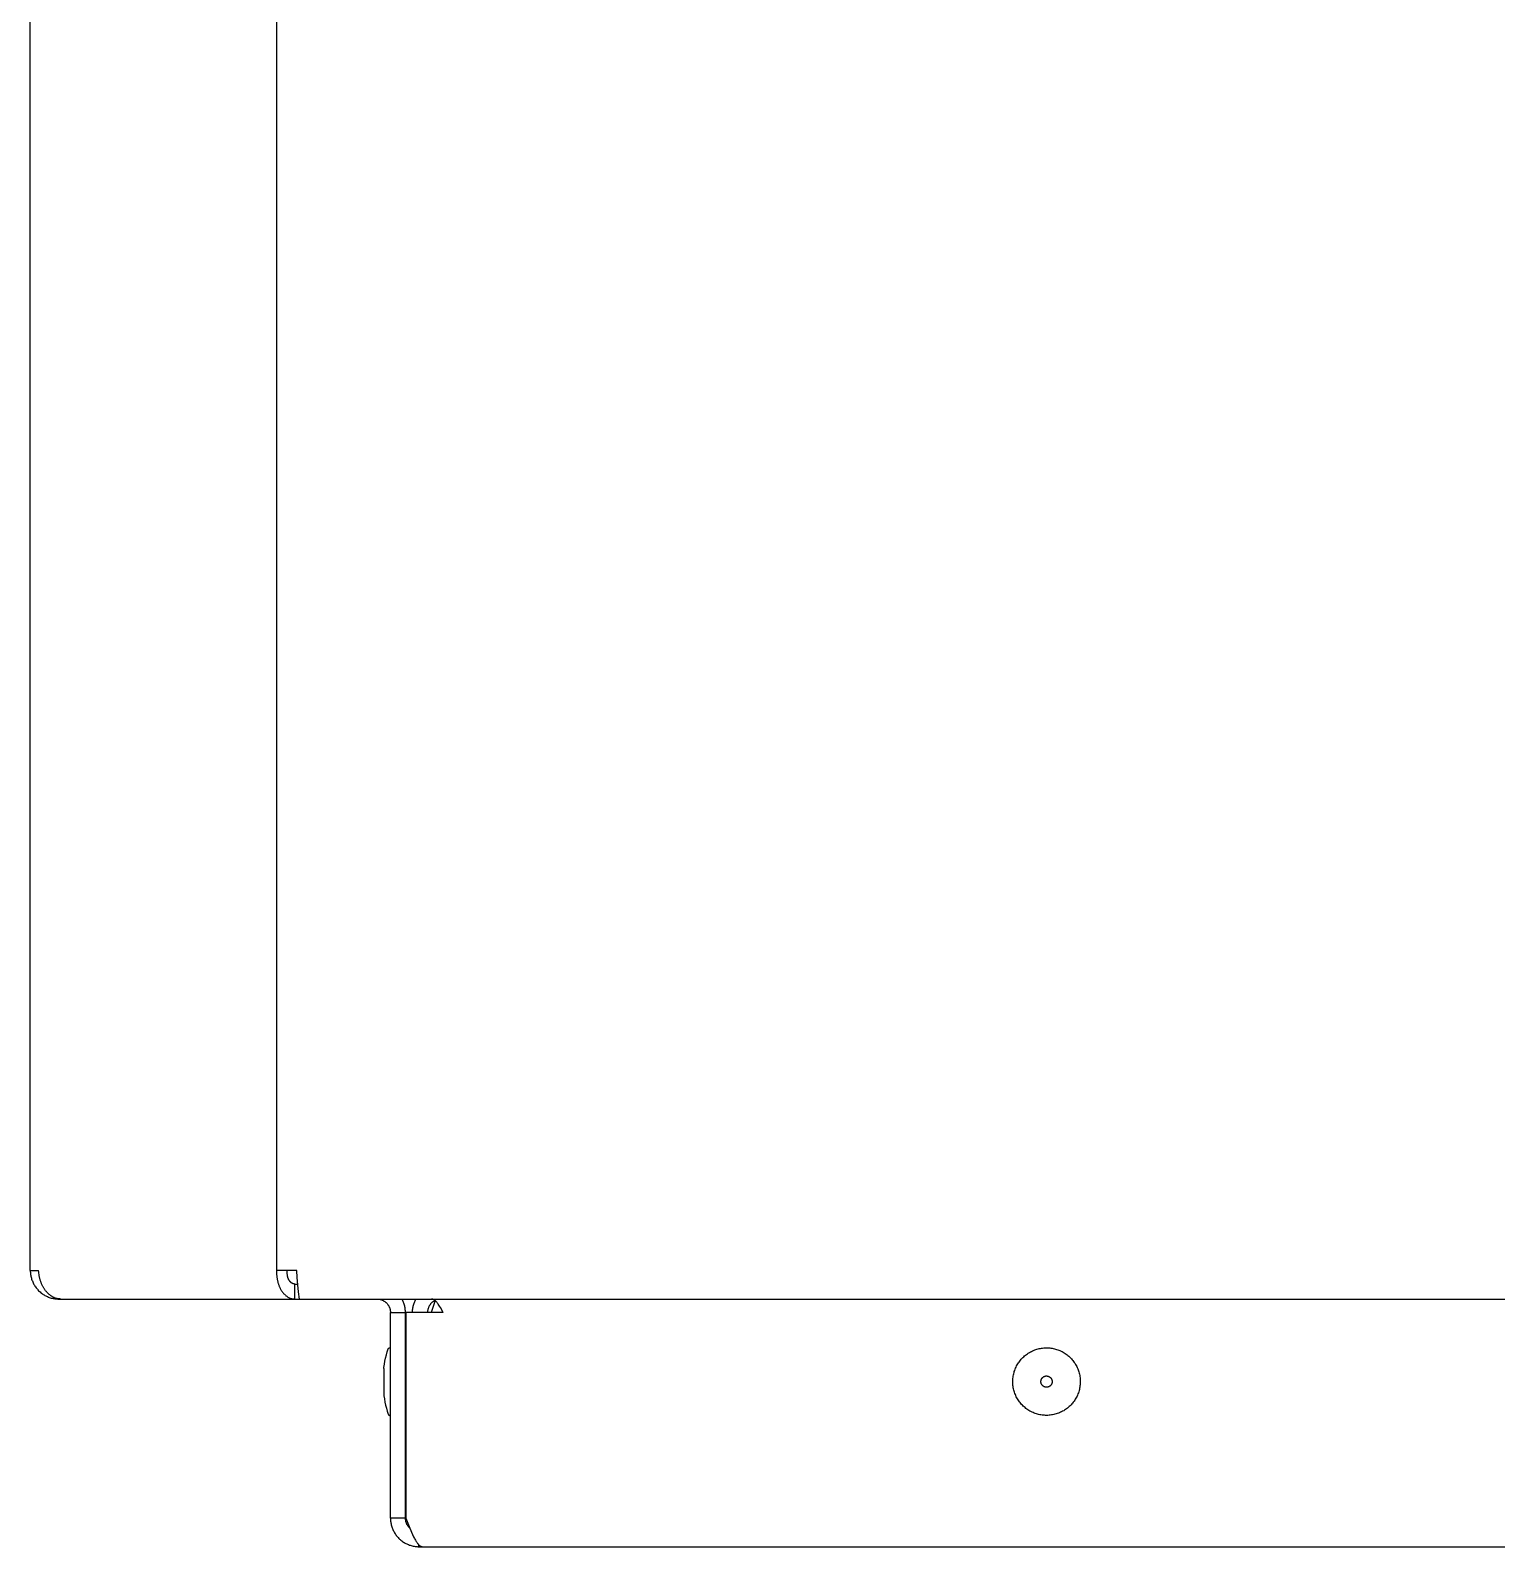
# Model space of a CAD drawing. Header units: millimetres. Extents: x -962 to 3068, y -237 to 2578.
# Drawn here: x 675 to 870.5, y 1181.6 to 1383.7 of the extents above; entities that cross this region are included whole.
import ezdxf

# ---------------------------------------------------------------- set-up
doc = ezdxf.new("R2010")
doc.units = ezdxf.units.MM
doc.header["$MEASUREMENT"] = 0
doc.layers.add('Domyślny', color=7, linetype='Continuous', true_color=0x000000)
doc.layers.add('Utwórz2D linie widoczne', color=7, linetype='Continuous', true_color=0x000000)

msp = doc.modelspace()

# ---------------------------------------------------------------- linework, layer by layer
at = {"layer": 'Domyślny'}
msp.add_line((707.85, 1980.8), (707.85, 1218.4), dxfattribs=at)
at = {"layer": 'Utwórz2D linie widoczne'}
for p, q in [((675.02, 1218.4), (675.02, 1980.8)), ((675.02, 1218.4), (676.13, 1218.4)), ((675.02, 1218.4), (675.02, 1218.27)), ((675.02, 1218.27), (675.03, 1218.14)), ((675.03, 1218.14), (675.04, 1218.01)), ((675.04, 1218.01), (675.06, 1217.88)), ((675.06, 1217.88), (675.08, 1217.76)), ((675.08, 1217.76), (675.1, 1217.63)), ((675.1, 1217.63), (675.13, 1217.5)), ((675.13, 1217.5), (675.16, 1217.38)), ((675.16, 1217.38), (675.2, 1217.25)), ((675.2, 1217.25), (675.24, 1217.13)), ((675.24, 1217.13), (675.29, 1217.01)), ((675.29, 1217.01), (675.34, 1216.89)), ((675.34, 1216.89), (675.39, 1216.77)), ((675.39, 1216.77), (675.45, 1216.65)), ((675.45, 1216.65), (675.51, 1216.54)), ((675.51, 1216.54), (675.57, 1216.43)), ((676.15, 1218.22), (676.13, 1218.4)), ((676.16, 1218.03), (676.15, 1218.22)), ((676.19, 1217.85), (676.16, 1218.03)), ((676.2, 1217.76), (676.19, 1217.85)), ((676.22, 1217.66), (676.2, 1217.76)), ((676.24, 1217.57), (676.22, 1217.66)), ((676.26, 1217.48), (676.24, 1217.57)), ((676.28, 1217.39), (676.26, 1217.48)), ((676.3, 1217.3), (676.28, 1217.39)), ((676.32, 1217.21), (676.3, 1217.3)), ((676.35, 1217.12), (676.32, 1217.21)), ((676.38, 1217.03), (676.35, 1217.12)), ((676.41, 1216.95), (676.38, 1217.03)), ((676.44, 1216.86), (676.41, 1216.95)), ((676.47, 1216.78), (676.44, 1216.86)), ((676.5, 1216.7), (676.47, 1216.78)), ((676.53, 1216.61), (676.5, 1216.7)), ((676.57, 1216.53), (676.53, 1216.61)), ((676.61, 1216.45), (676.57, 1216.53)), ((707.85, 1218.4), (707.84, 1218.22)), ((707.84, 1218.22), (707.85, 1218.03)), ((710.54, 1218.4), (707.85, 1218.4)), ((707.85, 1218.03), (707.85, 1217.84)), ((707.85, 1217.84), (707.86, 1217.75)), ((707.86, 1217.75), (707.87, 1217.66)), ((707.87, 1217.66), (707.89, 1217.48)), ((707.89, 1217.48), (707.9, 1217.39)), ((707.9, 1217.39), (707.91, 1217.3)), ((707.91, 1217.3), (707.93, 1217.21)), ((707.93, 1217.21), (707.95, 1217.12)), ((707.95, 1217.12), (707.97, 1217.03)), ((707.97, 1217.03), (707.99, 1216.95)), ((707.99, 1216.95), (708.01, 1216.86)), ((708.01, 1216.86), (708.03, 1216.78)), ((708.03, 1216.78), (708.06, 1216.7)), ((708.06, 1216.7), (708.08, 1216.61)), ((708.08, 1216.61), (708.11, 1216.53)), ((708.11, 1216.53), (708.14, 1216.45)), ((709.25, 1218.24), (709.26, 1218.32)), ((709.25, 1218.15), (709.25, 1218.24)), ((709.25, 1218.07), (709.25, 1218.15)), ((709.26, 1217.99), (709.25, 1218.07)), ((709.26, 1218.32), (709.26, 1218.4)), ((709.27, 1217.91), (709.26, 1217.99)), ((709.28, 1217.83), (709.27, 1217.91)), ((709.28, 1217.79), (709.28, 1217.83)), ((709.29, 1217.74), (709.28, 1217.79)), ((709.3, 1217.67), (709.29, 1217.74)), ((709.31, 1217.63), (709.3, 1217.67)), ((709.32, 1217.59), (709.31, 1217.63)), ((709.33, 1217.55), (709.32, 1217.59)), ((709.34, 1217.52), (709.33, 1217.55)), ((709.35, 1217.48), (709.34, 1217.52)), ((709.36, 1217.44), (709.35, 1217.48)), ((709.38, 1217.4), (709.36, 1217.44)), ((709.39, 1217.37), (709.38, 1217.4)), ((709.4, 1217.33), (709.39, 1217.37)), ((709.42, 1217.29), (709.4, 1217.33)), ((709.44, 1217.26), (709.42, 1217.29)), ((709.45, 1217.22), (709.44, 1217.26)), ((709.47, 1217.19), (709.45, 1217.22)), ((709.49, 1217.15), (709.47, 1217.19)), ((709.51, 1217.12), (709.49, 1217.15)), ((709.52, 1217.09), (709.51, 1217.12)), ((709.54, 1217.06), (709.52, 1217.09)), ((709.56, 1217.03), (709.54, 1217.06)), ((709.58, 1217.01), (709.56, 1217.03)), ((709.6, 1216.98), (709.58, 1217.01)), ((709.62, 1216.95), (709.6, 1216.98)), ((709.64, 1216.92), (709.62, 1216.95)), ((709.67, 1216.9), (709.64, 1216.92)), ((709.69, 1216.88), (709.67, 1216.9)), ((709.71, 1216.85), (709.69, 1216.88)), ((709.73, 1216.83), (709.71, 1216.85)), ((709.76, 1216.81), (709.73, 1216.83)), ((709.78, 1216.79), (709.76, 1216.81)), ((709.8, 1216.77), (709.78, 1216.79)), ((709.83, 1216.75), (709.8, 1216.77)), ((709.85, 1216.73), (709.83, 1216.75)), ((709.88, 1216.72), (709.85, 1216.73)), ((709.9, 1216.7), (709.88, 1216.72)), ((709.93, 1216.69), (709.9, 1216.7)), ((709.94, 1216.68), (709.93, 1216.69)), ((709.95, 1216.68), (709.94, 1216.68)), ((709.97, 1216.67), (709.95, 1216.68)), ((709.98, 1216.66), (709.97, 1216.67)), ((709.99, 1216.66), (709.98, 1216.66)), ((710.01, 1216.65), (709.99, 1216.66)), ((710.02, 1216.65), (710.01, 1216.65)), ((710.03, 1216.64), (710.02, 1216.65)), ((710.05, 1216.64), (710.03, 1216.64)), ((710.06, 1216.63), (710.05, 1216.64)), ((710.08, 1216.63), (710.06, 1216.63)), ((710.09, 1216.62), (710.08, 1216.63)), ((710.1, 1216.62), (710.09, 1216.62)), ((710.12, 1216.62), (710.1, 1216.62)), ((710.13, 1216.61), (710.12, 1216.62)), ((710.15, 1216.61), (710.13, 1216.61)), ((710.16, 1216.61), (710.15, 1216.61)), ((710.18, 1216.61), (710.16, 1216.61)), ((710.19, 1216.6), (710.18, 1216.61)), ((710.21, 1216.6), (710.19, 1216.6)), ((710.22, 1216.6), (710.21, 1216.6)), ((710.24, 1216.6), (710.22, 1216.6)), ((710.25, 1216.6), (710.24, 1216.6)), ((710.27, 1216.6), (710.25, 1216.6)), ((710.27, 1214.6), (710.27, 1216.6)), ((710.27, 1216.6), (710.66, 1216.6)), ((710.58, 1217.45), (710.54, 1218.4)), ((710.66, 1216.49), (710.58, 1217.45)), ((675.57, 1216.43), (675.64, 1216.32)), ((675.64, 1216.32), (675.72, 1216.21)), ((675.72, 1216.21), (675.79, 1216.1)), ((675.79, 1216.1), (675.87, 1216)), ((675.87, 1216), (675.96, 1215.9)), ((675.96, 1215.9), (676.04, 1215.81)), ((676.04, 1215.81), (676.13, 1215.71)), ((676.13, 1215.71), (676.23, 1215.62)), ((676.23, 1215.62), (676.32, 1215.54)), ((676.32, 1215.54), (676.42, 1215.45)), ((676.42, 1215.45), (676.53, 1215.37)), ((676.53, 1215.37), (676.63, 1215.3)), ((676.65, 1216.37), (676.61, 1216.45)), ((676.63, 1215.3), (676.74, 1215.22)), ((676.69, 1216.29), (676.65, 1216.37)), ((676.73, 1216.21), (676.69, 1216.29)), ((676.77, 1216.14), (676.73, 1216.21)), ((676.74, 1215.22), (676.85, 1215.15)), ((676.81, 1216.07), (676.77, 1216.14)), ((676.86, 1215.99), (676.81, 1216.07)), ((676.85, 1215.15), (676.96, 1215.09)), ((676.91, 1215.92), (676.86, 1215.99)), ((676.95, 1215.85), (676.91, 1215.92)), ((677, 1215.78), (676.95, 1215.85)), ((676.96, 1215.09), (677.07, 1215.03)), ((677.06, 1215.71), (677, 1215.78)), ((677.11, 1215.65), (677.06, 1215.71)), ((677.07, 1215.03), (677.19, 1214.97)), ((677.16, 1215.59), (677.11, 1215.65)), ((677.21, 1215.53), (677.16, 1215.59)), ((677.19, 1214.97), (677.31, 1214.92)), ((677.26, 1215.47), (677.21, 1215.53)), ((677.32, 1215.41), (677.26, 1215.47)), ((677.31, 1214.92), (677.43, 1214.87)), ((677.38, 1215.35), (677.32, 1215.41)), ((677.44, 1215.3), (677.38, 1215.35)), ((677.43, 1214.87), (677.55, 1214.82)), ((677.5, 1215.24), (677.44, 1215.3)), ((677.55, 1215.19), (677.5, 1215.24)), ((677.61, 1215.14), (677.55, 1215.19)), ((677.55, 1214.82), (677.67, 1214.78)), ((677.67, 1215.1), (677.61, 1215.14)), ((677.74, 1215.05), (677.67, 1215.1)), ((677.67, 1214.78), (677.8, 1214.74)), ((677.8, 1215.01), (677.74, 1215.05)), ((677.86, 1214.97), (677.8, 1215.01)), ((677.8, 1214.74), (677.92, 1214.71)), ((677.93, 1214.93), (677.86, 1214.97)), ((677.92, 1214.71), (678.05, 1214.68)), ((677.99, 1214.89), (677.93, 1214.93)), ((678.06, 1214.86), (677.99, 1214.89)), ((678.05, 1214.68), (678.18, 1214.66)), ((678.12, 1214.82), (678.06, 1214.86)), ((678.19, 1214.79), (678.12, 1214.82)), ((678.18, 1214.66), (678.3, 1214.64)), ((678.26, 1214.77), (678.19, 1214.79)), ((678.32, 1214.74), (678.26, 1214.77)), ((678.3, 1214.64), (678.43, 1214.62)), ((678.39, 1214.72), (678.32, 1214.74)), ((678.46, 1214.69), (678.39, 1214.72)), ((678.43, 1214.62), (678.56, 1214.61)), ((678.53, 1214.67), (678.46, 1214.69)), ((678.6, 1214.66), (678.53, 1214.67)), ((678.56, 1214.61), (678.69, 1214.6)), ((678.67, 1214.64), (678.6, 1214.66)), ((678.74, 1214.63), (678.67, 1214.64)), ((678.69, 1214.6), (678.82, 1214.6)), ((678.81, 1214.62), (678.74, 1214.63)), ((678.88, 1214.61), (678.81, 1214.62)), ((678.82, 1214.6), (678.82, 1214.62)), ((678.82, 1214.6), (679.09, 1214.6)), ((678.95, 1214.61), (678.88, 1214.61)), ((679.02, 1214.6), (678.95, 1214.61)), ((679.09, 1214.6), (679.02, 1214.6)), ((679.09, 1214.6), (710.27, 1214.6)), ((708.14, 1216.45), (708.17, 1216.37)), ((708.17, 1216.37), (708.2, 1216.29)), ((708.2, 1216.29), (708.23, 1216.21)), ((708.23, 1216.21), (708.27, 1216.14)), ((708.27, 1216.14), (708.3, 1216.07)), ((708.3, 1216.07), (708.34, 1216)), ((708.34, 1216), (708.38, 1215.92)), ((708.38, 1215.92), (708.42, 1215.85)), ((708.42, 1215.85), (708.46, 1215.78)), ((708.46, 1215.78), (708.5, 1215.71)), ((708.5, 1215.71), (708.54, 1215.65)), ((708.54, 1215.65), (708.59, 1215.59)), ((708.59, 1215.59), (708.63, 1215.53)), ((708.63, 1215.53), (708.68, 1215.47)), ((708.68, 1215.47), (708.73, 1215.41)), ((708.73, 1215.41), (708.77, 1215.35)), ((708.77, 1215.35), (708.82, 1215.3)), ((708.82, 1215.3), (708.88, 1215.24)), ((708.88, 1215.24), (708.93, 1215.19)), ((708.93, 1215.19), (708.98, 1215.14)), ((708.98, 1215.14), (709.03, 1215.1)), ((709.03, 1215.1), (709.08, 1215.05)), ((709.08, 1215.05), (709.14, 1215.01)), ((709.14, 1215.01), (709.19, 1214.97)), ((709.19, 1214.97), (709.25, 1214.93)), ((709.25, 1214.93), (709.31, 1214.89)), ((709.31, 1214.89), (709.36, 1214.86)), ((709.36, 1214.86), (709.42, 1214.82)), ((709.42, 1214.82), (709.48, 1214.79)), ((709.48, 1214.79), (709.54, 1214.77)), ((709.54, 1214.77), (709.59, 1214.74)), ((709.59, 1214.74), (709.66, 1214.72)), ((709.66, 1214.72), (709.69, 1214.7)), ((709.69, 1214.7), (709.72, 1214.69)), ((709.72, 1214.69), (709.75, 1214.68)), ((709.75, 1214.68), (709.78, 1214.67)), ((709.78, 1214.67), (709.81, 1214.67)), ((709.81, 1214.67), (709.84, 1214.66)), ((709.84, 1214.66), (709.87, 1214.65)), ((709.87, 1214.65), (709.9, 1214.64)), ((709.9, 1214.64), (709.93, 1214.64)), ((709.93, 1214.64), (709.96, 1214.63)), ((709.96, 1214.63), (709.99, 1214.62)), ((709.99, 1214.62), (710.02, 1214.62)), ((710.02, 1214.62), (710.05, 1214.61)), ((710.05, 1214.61), (710.08, 1214.61)), ((710.08, 1214.61), (710.11, 1214.61)), ((710.11, 1214.61), (710.14, 1214.61)), ((710.14, 1214.61), (710.18, 1214.6)), ((710.18, 1214.6), (710.21, 1214.6)), ((710.21, 1214.6), (710.24, 1214.6)), ((710.24, 1214.6), (710.27, 1214.6)), ((710.27, 1214.6), (710.92, 1214.6)), ((710.77, 1215.55), (710.66, 1216.49)), ((710.92, 1214.6), (710.77, 1215.55)), ((710.92, 1214.6), (1030.01, 1214.6)), ((721.27, 1214.6), (721.33, 1214.6)), ((721.33, 1214.6), (721.39, 1214.59)), ((721.39, 1214.59), (721.45, 1214.59)), ((721.45, 1214.59), (721.51, 1214.58)), ((721.51, 1214.58), (721.57, 1214.57)), ((721.57, 1214.57), (721.63, 1214.55)), ((721.63, 1214.55), (721.69, 1214.54)), ((721.69, 1214.54), (721.75, 1214.52)), ((721.75, 1214.52), (721.81, 1214.5)), ((721.81, 1214.5), (721.87, 1214.48)), ((721.87, 1214.48), (721.93, 1214.46)), ((724.63, 1214.49), (724.57, 1214.6)), ((724.68, 1214.38), (724.63, 1214.49)), ((726.3, 1214.38), (726.36, 1214.49)), ((726.36, 1214.49), (726.42, 1214.6)), ((728.51, 1214.6), (728.5, 1214.6)), ((728.52, 1214.6), (728.51, 1214.6)), ((728.54, 1214.6), (728.52, 1214.6)), ((728.55, 1214.6), (728.54, 1214.6)), ((728.56, 1214.6), (728.55, 1214.6)), ((728.57, 1214.59), (728.56, 1214.6)), ((728.58, 1214.59), (728.57, 1214.59)), ((728.59, 1214.59), (728.58, 1214.59)), ((728.6, 1214.59), (728.59, 1214.59)), ((728.61, 1214.58), (728.6, 1214.59)), ((728.62, 1214.58), (728.61, 1214.58)), ((728.63, 1214.58), (728.62, 1214.58)), ((728.65, 1214.57), (728.63, 1214.58)), ((728.67, 1214.57), (728.65, 1214.57)), ((728.7, 1214.56), (728.67, 1214.57)), ((728.72, 1214.55), (728.7, 1214.56)), ((728.74, 1214.54), (728.72, 1214.55)), ((728.76, 1214.53), (728.74, 1214.54)), ((728.78, 1214.52), (728.76, 1214.53)), ((728.8, 1214.51), (728.78, 1214.52)), ((728.82, 1214.5), (728.8, 1214.51)), ((728.84, 1214.48), (728.82, 1214.5)), ((728.86, 1214.47), (728.84, 1214.48)), ((721.93, 1214.46), (721.98, 1214.43)), ((721.98, 1214.43), (722.04, 1214.4)), ((722.04, 1214.4), (722.09, 1214.38)), ((722.09, 1214.38), (722.15, 1214.34)), ((722.15, 1214.34), (722.2, 1214.31)), ((722.2, 1214.31), (722.25, 1214.28)), ((722.25, 1214.28), (722.3, 1214.24)), ((722.3, 1214.24), (722.35, 1214.2)), ((722.35, 1214.2), (722.4, 1214.16)), ((722.4, 1214.16), (722.44, 1214.12)), ((722.44, 1214.12), (722.49, 1214.08)), ((722.49, 1214.08), (722.53, 1214.04)), ((722.53, 1214.04), (722.57, 1213.99)), ((722.57, 1213.99), (722.61, 1213.94)), ((722.61, 1213.94), (722.65, 1213.89)), ((722.65, 1213.89), (722.69, 1213.84)), ((722.69, 1213.84), (722.72, 1213.79)), ((722.72, 1213.79), (722.76, 1213.74)), ((722.76, 1213.74), (722.79, 1213.69)), ((722.79, 1213.69), (722.82, 1213.63)), ((722.82, 1213.63), (722.84, 1213.58)), ((722.84, 1213.58), (722.87, 1213.52)), ((722.87, 1213.52), (722.89, 1213.46)), ((722.89, 1213.46), (722.92, 1213.41)), ((722.92, 1213.41), (722.94, 1213.35)), ((722.94, 1213.35), (722.95, 1213.29)), ((722.95, 1213.29), (722.97, 1213.23)), ((722.97, 1213.23), (722.98, 1213.17)), ((722.98, 1213.17), (723, 1213.11)), ((723, 1213.11), (723, 1213.05)), ((723, 1213.05), (723.01, 1212.99)), ((723.01, 1212.99), (723.02, 1212.92)), ((723.02, 1212.92), (723.02, 1212.86)), ((723.02, 1212.86), (723.02, 1212.8)), ((723.02, 1185.4), (723.02, 1212.8)), ((723.02, 1212.8), (725.02, 1212.8)), ((724.73, 1214.26), (724.68, 1214.38)), ((724.78, 1214.15), (724.73, 1214.26)), ((724.82, 1214.03), (724.78, 1214.15)), ((724.86, 1213.91), (724.82, 1214.03)), ((724.89, 1213.79), (724.86, 1213.91)), ((724.92, 1213.67), (724.89, 1213.79)), ((724.95, 1213.55), (724.92, 1213.67)), ((724.97, 1213.42), (724.95, 1213.55)), ((724.99, 1213.3), (724.97, 1213.42)), ((725, 1213.18), (724.99, 1213.3)), ((725.01, 1213.05), (725, 1213.18)), ((725.02, 1212.93), (725.01, 1213.05)), ((725.02, 1212.8), (725.02, 1212.93)), ((725.02, 1185.4), (725.02, 1212.8)), ((730.05, 1212.8), (725.09, 1212.8)), ((725.09, 1212.8), (725.09, 1185.4)), ((725.96, 1212.93), (725.97, 1213.05)), ((725.96, 1212.8), (725.96, 1212.93)), ((725.97, 1213.05), (725.98, 1213.18)), ((725.98, 1213.18), (726, 1213.3)), ((726, 1213.3), (726.01, 1213.42)), ((726.01, 1213.42), (726.04, 1213.55)), ((726.04, 1213.55), (726.06, 1213.67)), ((726.06, 1213.67), (726.09, 1213.79)), ((726.09, 1213.79), (726.13, 1213.91)), ((726.13, 1213.91), (726.17, 1214.03)), ((726.17, 1214.03), (726.21, 1214.15)), ((726.21, 1214.15), (726.25, 1214.26)), ((726.25, 1214.26), (726.3, 1214.38)), ((727.97, 1212.92), (727.96, 1212.86)), ((727.96, 1212.86), (727.96, 1212.8)), ((727.98, 1213.05), (727.97, 1212.99)), ((727.97, 1212.99), (727.97, 1212.92)), ((727.99, 1213.11), (727.98, 1213.05)), ((728, 1213.17), (727.99, 1213.11)), ((728.01, 1213.23), (728, 1213.17)), ((728.03, 1213.29), (728.01, 1213.23)), ((728.05, 1213.35), (728.03, 1213.29)), ((728.07, 1213.41), (728.05, 1213.35)), ((728.09, 1213.47), (728.07, 1213.41)), ((728.11, 1213.52), (728.09, 1213.47)), ((728.14, 1213.58), (728.11, 1213.52)), ((728.17, 1213.63), (728.14, 1213.58)), ((728.2, 1213.69), (728.17, 1213.63)), ((728.23, 1213.74), (728.2, 1213.69)), ((728.26, 1213.79), (728.23, 1213.74)), ((728.3, 1213.85), (728.26, 1213.79)), ((728.33, 1213.9), (728.3, 1213.85)), ((728.37, 1213.94), (728.33, 1213.9)), ((728.41, 1213.99), (728.37, 1213.94)), ((728.45, 1214.04), (728.41, 1213.99)), ((728.5, 1214.08), (728.45, 1214.04)), ((728.96, 1214.4), (728.46, 1212.8)), ((728.54, 1214.12), (728.5, 1214.08)), ((728.59, 1214.17), (728.54, 1214.12)), ((728.64, 1214.2), (728.59, 1214.17)), ((728.69, 1214.24), (728.64, 1214.2)), ((728.74, 1214.28), (728.69, 1214.24)), ((728.79, 1214.31), (728.74, 1214.28)), ((728.84, 1214.35), (728.79, 1214.31)), ((728.89, 1214.38), (728.84, 1214.35)), ((728.89, 1214.45), (728.86, 1214.47)), ((728.91, 1214.44), (728.89, 1214.45)), ((728.95, 1214.41), (728.89, 1214.38)), ((728.93, 1214.42), (728.91, 1214.44)), ((728.95, 1214.41), (728.93, 1214.42)), ((728.97, 1214.39), (728.95, 1214.41)), ((729.01, 1214.35), (728.97, 1214.39)), ((729.03, 1214.33), (729.01, 1214.35)), ((729.06, 1214.31), (729.03, 1214.33)), ((729.1, 1214.26), (729.06, 1214.31)), ((729.14, 1214.22), (729.1, 1214.26)), ((729.19, 1214.17), (729.14, 1214.22)), ((729.23, 1214.11), (729.19, 1214.17)), ((729.28, 1214.06), (729.23, 1214.11)), ((729.32, 1214), (729.28, 1214.06)), ((729.36, 1213.94), (729.32, 1214)), ((729.46, 1213.8), (729.36, 1213.94)), ((729.56, 1213.65), (729.46, 1213.8)), ((729.67, 1213.48), (729.56, 1213.65)), ((730.05, 1212.8), (729.67, 1213.48)), ((722.29, 1206.32), (722.38, 1206.74)), ((722.38, 1206.74), (722.49, 1207.15)), ((722.49, 1207.15), (722.6, 1207.56)), ((722.6, 1207.56), (722.73, 1207.96)), ((722.73, 1207.97), (722.74, 1207.98)), ((722.73, 1207.96), (722.73, 1207.97)), ((722.74, 1207.99), (722.75, 1208)), ((722.74, 1207.98), (722.74, 1207.99)), ((722.74, 1207.98), (722.74, 1207.98)), ((722.75, 1208), (722.75, 1208.01)), ((722.75, 1208.01), (722.76, 1208.01)), ((722.75, 1208), (722.75, 1208)), ((722.76, 1208.02), (722.77, 1208.03)), ((722.76, 1208.01), (722.76, 1208.02)), ((722.76, 1208.02), (722.76, 1208.02)), ((722.77, 1208.03), (722.77, 1208.04)), ((722.77, 1208.04), (722.78, 1208.04)), ((722.78, 1208.04), (722.78, 1208.05)), ((722.78, 1208.05), (722.79, 1208.05)), ((722.79, 1208.05), (722.8, 1208.06)), ((722.79, 1208.05), (722.79, 1208.05)), ((722.8, 1208.06), (722.81, 1208.07)), ((722.8, 1208.06), (722.8, 1208.06)), ((722.81, 1208.07), (722.82, 1208.07)), ((722.82, 1208.07), (722.83, 1208.08)), ((722.82, 1208.07), (722.82, 1208.07)), ((722.83, 1208.08), (722.83, 1208.08)), ((722.83, 1208.08), (722.84, 1208.08)), ((722.84, 1208.08), (722.85, 1208.09)), ((722.85, 1208.09), (722.85, 1208.09)), ((722.85, 1208.09), (722.86, 1208.09)), ((722.86, 1208.09), (722.87, 1208.09)), ((722.87, 1208.09), (722.88, 1208.1)), ((722.87, 1208.09), (722.87, 1208.09)), ((722.88, 1208.1), (722.89, 1208.1)), ((722.89, 1208.1), (722.89, 1208.1)), ((722.89, 1208.1), (722.9, 1208.1)), ((722.9, 1208.1), (722.91, 1208.1)), ((722.91, 1208.1), (722.91, 1208.1)), ((722.91, 1208.1), (722.92, 1208.1)), ((722.92, 1208.1), (723.02, 1208.1)), ((806.89, 1206.34), (806.99, 1206.46)), ((806.99, 1206.46), (807.09, 1206.58)), ((807.09, 1206.58), (807.2, 1206.7)), ((807.2, 1206.7), (807.31, 1206.81)), ((807.31, 1206.81), (807.42, 1206.92)), ((807.42, 1206.92), (807.54, 1207.02)), ((807.54, 1207.02), (807.66, 1207.12)), ((807.66, 1207.12), (807.78, 1207.22)), ((807.78, 1207.22), (807.91, 1207.31)), ((807.91, 1207.31), (808.04, 1207.39)), ((808.04, 1207.39), (808.18, 1207.48)), ((808.18, 1207.48), (808.31, 1207.55)), ((808.31, 1207.55), (808.45, 1207.63)), ((808.45, 1207.63), (808.59, 1207.69)), ((808.59, 1207.69), (808.74, 1207.76)), ((808.74, 1207.76), (808.89, 1207.82)), ((808.89, 1207.82), (809.03, 1207.87)), ((809.03, 1207.87), (809.18, 1207.91)), ((809.18, 1207.91), (809.33, 1207.96)), ((809.33, 1207.96), (809.49, 1207.99)), ((809.49, 1207.99), (809.64, 1208.02)), ((809.64, 1208.02), (809.8, 1208.05)), ((809.8, 1208.05), (809.95, 1208.07)), ((809.95, 1208.07), (810.11, 1208.09)), ((810.11, 1208.09), (810.26, 1208.1)), ((810.26, 1208.1), (810.42, 1208.1)), ((810.42, 1208.1), (810.58, 1208.1)), ((810.58, 1208.1), (810.74, 1208.09)), ((810.74, 1208.09), (810.89, 1208.08)), ((810.89, 1208.08), (811.05, 1208.06)), ((811.05, 1208.06), (811.2, 1208.04)), ((811.2, 1208.04), (811.36, 1208.01)), ((811.36, 1208.01), (811.51, 1207.98)), ((811.51, 1207.98), (811.66, 1207.94)), ((811.66, 1207.94), (811.81, 1207.89)), ((811.81, 1207.89), (811.96, 1207.84)), ((811.96, 1207.84), (812.11, 1207.79)), ((812.11, 1207.79), (812.26, 1207.73)), ((812.26, 1207.73), (812.4, 1207.66)), ((812.4, 1207.66), (812.54, 1207.59)), ((812.54, 1207.59), (812.68, 1207.52)), ((812.68, 1207.52), (812.81, 1207.44)), ((812.81, 1207.44), (812.94, 1207.35)), ((812.94, 1207.35), (813.07, 1207.27)), ((813.07, 1207.27), (813.2, 1207.17)), ((813.2, 1207.17), (813.32, 1207.07)), ((813.32, 1207.07), (813.44, 1206.97)), ((813.44, 1206.97), (813.56, 1206.87)), ((813.56, 1206.87), (813.67, 1206.76)), ((813.67, 1206.76), (813.78, 1206.64)), ((813.78, 1206.64), (813.88, 1206.52)), ((813.88, 1206.52), (813.98, 1206.4)), ((813.98, 1206.4), (814.08, 1206.28)), ((722.14, 1205.42), (722.15, 1205.45)), ((722.14, 1205.39), (722.14, 1205.42)), ((722.14, 1205.35), (722.14, 1205.39)), ((722.14, 1205.35), (722.14, 1203.6)), ((722.15, 1205.49), (722.22, 1205.91)), ((722.15, 1205.45), (722.15, 1205.49)), ((722.22, 1205.91), (722.29, 1206.32)), ((725.09, 1205.7), (725.02, 1205.7)), ((806.02, 1204.34), (806.05, 1204.5)), ((806.05, 1204.5), (806.09, 1204.65)), ((806.09, 1204.65), (806.13, 1204.8)), ((806.13, 1204.8), (806.17, 1204.95)), ((806.17, 1204.95), (806.22, 1205.1)), ((806.22, 1205.1), (806.28, 1205.25)), ((806.28, 1205.25), (806.34, 1205.39)), ((806.34, 1205.39), (806.4, 1205.54)), ((806.4, 1205.54), (806.47, 1205.68)), ((806.47, 1205.68), (806.55, 1205.82)), ((806.55, 1205.82), (806.62, 1205.95)), ((806.62, 1205.95), (806.71, 1206.08)), ((806.71, 1206.08), (806.8, 1206.21)), ((806.8, 1206.21), (806.89, 1206.34)), ((814.08, 1206.28), (814.17, 1206.15)), ((814.17, 1206.15), (814.26, 1206.02)), ((814.26, 1206.02), (814.34, 1205.89)), ((814.34, 1205.89), (814.42, 1205.75)), ((814.42, 1205.75), (814.49, 1205.61)), ((814.49, 1205.61), (814.56, 1205.47)), ((814.56, 1205.47), (814.62, 1205.32)), ((814.62, 1205.32), (814.68, 1205.18)), ((814.68, 1205.18), (814.73, 1205.03)), ((814.73, 1205.03), (814.78, 1204.88)), ((814.78, 1204.88), (814.82, 1204.73)), ((814.82, 1204.73), (814.86, 1204.58)), ((814.86, 1204.58), (814.89, 1204.42)), ((814.89, 1204.42), (814.91, 1204.27)), ((722.14, 1203.6), (722.14, 1201.85)), ((805.96, 1203.72), (805.97, 1203.87)), ((805.96, 1203.56), (805.96, 1203.72)), ((805.97, 1203.4), (805.96, 1203.56)), ((805.97, 1203.87), (805.98, 1204.03)), ((805.98, 1203.25), (805.97, 1203.4)), ((805.98, 1204.03), (806, 1204.19)), ((805.99, 1203.09), (805.98, 1203.25)), ((806.01, 1202.93), (805.99, 1203.09)), ((806, 1204.19), (806.02, 1204.34)), ((806.04, 1202.78), (806.01, 1202.93)), ((806.07, 1202.62), (806.04, 1202.78)), ((806.11, 1202.47), (806.07, 1202.62)), ((806.15, 1202.32), (806.11, 1202.47)), ((809.71, 1203.65), (809.72, 1203.67)), ((809.71, 1203.62), (809.71, 1203.65)), ((809.71, 1203.59), (809.71, 1203.62)), ((809.71, 1203.57), (809.71, 1203.59)), ((809.71, 1203.54), (809.71, 1203.57)), ((809.72, 1203.52), (809.71, 1203.54)), ((809.72, 1203.72), (809.73, 1203.75)), ((809.72, 1203.7), (809.72, 1203.72)), ((809.72, 1203.67), (809.72, 1203.7)), ((809.72, 1203.49), (809.72, 1203.52)), ((809.73, 1203.46), (809.72, 1203.49)), ((809.73, 1203.78), (809.74, 1203.8)), ((809.73, 1203.75), (809.73, 1203.78)), ((809.73, 1203.44), (809.73, 1203.46)), ((809.74, 1203.41), (809.73, 1203.44)), ((809.74, 1203.8), (809.75, 1203.83)), ((809.74, 1203.39), (809.74, 1203.41)), ((809.75, 1203.36), (809.74, 1203.39)), ((809.75, 1203.83), (809.76, 1203.85)), ((809.76, 1203.34), (809.75, 1203.36)), ((809.76, 1203.88), (809.77, 1203.9)), ((809.76, 1203.85), (809.76, 1203.88)), ((809.77, 1203.31), (809.76, 1203.34)), ((809.77, 1203.9), (809.79, 1203.92)), ((809.78, 1203.29), (809.77, 1203.31)), ((809.79, 1203.27), (809.78, 1203.29)), ((809.79, 1203.92), (809.8, 1203.95)), ((809.8, 1203.24), (809.79, 1203.27)), ((809.8, 1203.95), (809.81, 1203.97)), ((809.82, 1203.22), (809.8, 1203.24)), ((809.81, 1203.97), (809.82, 1203.99)), ((809.82, 1203.99), (809.84, 1204.01)), ((809.83, 1203.2), (809.82, 1203.22)), ((809.84, 1203.18), (809.83, 1203.2)), ((809.84, 1204.01), (809.85, 1204.04)), ((809.86, 1203.15), (809.84, 1203.18)), ((809.85, 1204.04), (809.87, 1204.06)), ((809.88, 1203.13), (809.86, 1203.15)), ((809.87, 1204.06), (809.88, 1204.08)), ((809.88, 1204.08), (809.9, 1204.1)), ((809.89, 1203.11), (809.88, 1203.13)), ((809.91, 1203.09), (809.89, 1203.11)), ((809.9, 1204.1), (809.92, 1204.12)), ((809.93, 1203.07), (809.91, 1203.09)), ((809.92, 1204.12), (809.94, 1204.14)), ((809.95, 1203.06), (809.93, 1203.07)), ((809.94, 1204.14), (809.96, 1204.15)), ((809.97, 1203.04), (809.95, 1203.06)), ((809.96, 1204.15), (809.98, 1204.17)), ((809.99, 1203.02), (809.97, 1203.04)), ((809.98, 1204.17), (810, 1204.19)), ((810.01, 1203.01), (809.99, 1203.02)), ((810, 1204.19), (810.02, 1204.2)), ((810.03, 1202.99), (810.01, 1203.01)), ((810.02, 1204.2), (810.04, 1204.22)), ((810.05, 1202.98), (810.03, 1202.99)), ((810.04, 1204.22), (810.06, 1204.23)), ((810.07, 1202.96), (810.05, 1202.98)), ((810.06, 1204.23), (810.08, 1204.25)), ((810.09, 1202.95), (810.07, 1202.96)), ((810.08, 1204.25), (810.1, 1204.26)), ((810.12, 1202.94), (810.09, 1202.95)), ((810.1, 1204.26), (810.13, 1204.27)), ((810.14, 1202.92), (810.12, 1202.94)), ((810.13, 1204.27), (810.15, 1204.28)), ((810.16, 1202.91), (810.14, 1202.92)), ((810.15, 1204.28), (810.18, 1204.29)), ((810.19, 1202.9), (810.16, 1202.91)), ((810.18, 1204.29), (810.2, 1204.3)), ((810.21, 1202.89), (810.19, 1202.9)), ((810.2, 1204.3), (810.22, 1204.31)), ((810.24, 1202.89), (810.21, 1202.89)), ((810.22, 1204.31), (810.25, 1204.32)), ((810.26, 1202.88), (810.24, 1202.89)), ((810.25, 1204.32), (810.27, 1204.33)), ((810.29, 1202.87), (810.26, 1202.88)), ((810.27, 1204.33), (810.3, 1204.33)), ((810.31, 1202.87), (810.29, 1202.87)), ((810.3, 1204.33), (810.33, 1204.34)), ((810.34, 1202.86), (810.31, 1202.87)), ((810.33, 1204.34), (810.35, 1204.34)), ((810.37, 1202.86), (810.34, 1202.86)), ((810.35, 1204.34), (810.38, 1204.35)), ((810.39, 1202.85), (810.37, 1202.86)), ((810.38, 1204.35), (810.4, 1204.35)), ((810.42, 1202.85), (810.39, 1202.85)), ((810.4, 1204.35), (810.43, 1204.35)), ((810.44, 1202.85), (810.42, 1202.85)), ((810.43, 1204.35), (810.46, 1204.35)), ((810.47, 1202.85), (810.44, 1202.85)), ((810.46, 1204.35), (810.48, 1204.35)), ((810.5, 1202.85), (810.47, 1202.85)), ((810.48, 1204.35), (810.51, 1204.35)), ((810.52, 1202.85), (810.5, 1202.85)), ((810.51, 1204.35), (810.53, 1204.35)), ((810.55, 1202.86), (810.52, 1202.85)), ((810.53, 1204.35), (810.56, 1204.34)), ((810.57, 1202.86), (810.55, 1202.86)), ((810.56, 1204.34), (810.59, 1204.34)), ((810.6, 1202.86), (810.57, 1202.86)), ((810.59, 1204.34), (810.61, 1204.34)), ((810.63, 1202.87), (810.6, 1202.86)), ((810.61, 1204.34), (810.64, 1204.33)), ((810.65, 1202.87), (810.63, 1202.87)), ((810.64, 1204.33), (810.66, 1204.32)), ((810.68, 1202.88), (810.65, 1202.87)), ((810.66, 1204.32), (810.69, 1204.32)), ((810.7, 1202.89), (810.68, 1202.88)), ((810.69, 1204.32), (810.71, 1204.31)), ((810.73, 1202.9), (810.7, 1202.89)), ((810.71, 1204.31), (810.74, 1204.3)), ((810.75, 1202.91), (810.73, 1202.9)), ((810.74, 1204.3), (810.76, 1204.29)), ((810.77, 1202.92), (810.75, 1202.91)), ((810.76, 1204.29), (810.79, 1204.28)), ((810.8, 1202.93), (810.77, 1202.92)), ((810.79, 1204.28), (810.81, 1204.27)), ((810.82, 1202.94), (810.8, 1202.93)), ((810.81, 1204.27), (810.83, 1204.25)), ((810.84, 1202.95), (810.82, 1202.94)), ((810.83, 1204.25), (810.85, 1204.24)), ((810.87, 1202.97), (810.84, 1202.95)), ((810.85, 1204.24), (810.88, 1204.23)), ((810.89, 1202.98), (810.87, 1202.97)), ((810.88, 1204.23), (810.9, 1204.21)), ((810.91, 1203), (810.89, 1202.98)), ((810.9, 1204.21), (810.92, 1204.2)), ((810.93, 1203.01), (810.91, 1203)), ((810.92, 1204.2), (810.94, 1204.18)), ((810.95, 1203.03), (810.93, 1203.01)), ((810.94, 1204.18), (810.96, 1204.16)), ((810.97, 1203.05), (810.95, 1203.03)), ((810.96, 1204.16), (810.98, 1204.14)), ((810.99, 1203.07), (810.97, 1203.05)), ((810.98, 1204.14), (811, 1204.13)), ((811.01, 1203.08), (810.99, 1203.07)), ((811, 1204.13), (811.02, 1204.11)), ((811.02, 1203.1), (811.01, 1203.08)), ((811.02, 1204.11), (811.03, 1204.09)), ((811.04, 1203.12), (811.02, 1203.1)), ((811.03, 1204.09), (811.05, 1204.07)), ((811.06, 1203.14), (811.04, 1203.12)), ((811.05, 1204.07), (811.07, 1204.05)), ((811.07, 1203.17), (811.06, 1203.14)), ((811.07, 1204.05), (811.08, 1204.03)), ((811.09, 1203.19), (811.07, 1203.17)), ((811.08, 1204.03), (811.1, 1204)), ((811.1, 1203.21), (811.09, 1203.19)), ((811.1, 1204), (811.11, 1203.98)), ((811.12, 1203.23), (811.1, 1203.21)), ((811.11, 1203.98), (811.12, 1203.96)), ((811.12, 1203.96), (811.13, 1203.94)), ((811.13, 1203.25), (811.12, 1203.23)), ((811.13, 1203.94), (811.14, 1203.91)), ((811.14, 1203.28), (811.13, 1203.25)), ((811.14, 1203.91), (811.16, 1203.89)), ((811.15, 1203.3), (811.14, 1203.28)), ((811.16, 1203.33), (811.15, 1203.3)), ((811.16, 1203.89), (811.17, 1203.86)), ((811.17, 1203.35), (811.16, 1203.33)), ((811.17, 1203.86), (811.17, 1203.84)), ((811.17, 1203.84), (811.18, 1203.81)), ((811.18, 1203.38), (811.17, 1203.35)), ((811.18, 1203.81), (811.19, 1203.79)), ((811.19, 1203.4), (811.18, 1203.38)), ((811.19, 1203.79), (811.19, 1203.76)), ((811.19, 1203.76), (811.2, 1203.74)), ((811.2, 1203.45), (811.19, 1203.43)), ((811.19, 1203.43), (811.19, 1203.4)), ((811.2, 1203.74), (811.2, 1203.71)), ((811.2, 1203.71), (811.21, 1203.69)), ((811.21, 1203.5), (811.2, 1203.48)), ((811.2, 1203.48), (811.2, 1203.45)), ((811.21, 1203.69), (811.21, 1203.66)), ((811.21, 1203.66), (811.21, 1203.63)), ((811.21, 1203.63), (811.21, 1203.61)), ((811.21, 1203.61), (811.21, 1203.58)), ((811.21, 1203.58), (811.21, 1203.56)), ((811.21, 1203.56), (811.21, 1203.53)), ((811.21, 1203.53), (811.21, 1203.5)), ((814.8, 1202.4), (814.75, 1202.25)), ((814.84, 1202.55), (814.8, 1202.4)), ((814.87, 1202.71), (814.84, 1202.55)), ((814.9, 1202.86), (814.87, 1202.71)), ((814.92, 1203.02), (814.9, 1202.86)), ((814.91, 1204.27), (814.93, 1204.11)), ((814.94, 1203.17), (814.92, 1203.02)), ((814.93, 1204.11), (814.95, 1203.96)), ((814.95, 1203.33), (814.94, 1203.17)), ((814.95, 1203.96), (814.96, 1203.8)), ((814.96, 1203.48), (814.95, 1203.33)), ((814.96, 1203.8), (814.96, 1203.64)), ((814.96, 1203.64), (814.96, 1203.48)), ((722.14, 1201.85), (722.14, 1201.82)), ((722.14, 1201.82), (722.14, 1201.78)), ((722.14, 1201.78), (722.15, 1201.75)), ((722.15, 1201.75), (722.15, 1201.71)), ((722.15, 1201.71), (722.22, 1201.29)), ((722.22, 1201.29), (722.29, 1200.88)), ((722.29, 1200.88), (722.38, 1200.46)), ((722.38, 1200.46), (722.49, 1200.05)), ((725.09, 1201.5), (725.02, 1201.5)), ((806.2, 1202.17), (806.15, 1202.32)), ((806.25, 1202.02), (806.2, 1202.17)), ((806.31, 1201.88), (806.25, 1202.02)), ((806.37, 1201.73), (806.31, 1201.88)), ((806.44, 1201.59), (806.37, 1201.73)), ((806.51, 1201.45), (806.44, 1201.59)), ((806.59, 1201.32), (806.51, 1201.45)), ((806.67, 1201.18), (806.59, 1201.32)), ((806.76, 1201.05), (806.67, 1201.18)), ((806.85, 1200.92), (806.76, 1201.05)), ((806.94, 1200.8), (806.85, 1200.92)), ((807.04, 1200.68), (806.94, 1200.8)), ((807.15, 1200.56), (807.04, 1200.68)), ((807.25, 1200.45), (807.15, 1200.56)), ((807.37, 1200.34), (807.25, 1200.45)), ((807.48, 1200.23), (807.37, 1200.34)), ((813.62, 1200.39), (813.5, 1200.28)), ((813.73, 1200.5), (813.62, 1200.39)), ((813.83, 1200.62), (813.73, 1200.5)), ((813.94, 1200.74), (813.83, 1200.62)), ((814.03, 1200.86), (813.94, 1200.74)), ((814.13, 1200.99), (814.03, 1200.86)), ((814.22, 1201.12), (814.13, 1200.99)), ((814.3, 1201.25), (814.22, 1201.12)), ((814.38, 1201.39), (814.3, 1201.25)), ((814.46, 1201.52), (814.38, 1201.39)), ((814.53, 1201.66), (814.46, 1201.52)), ((814.59, 1201.81), (814.53, 1201.66)), ((814.65, 1201.95), (814.59, 1201.81)), ((814.71, 1202.1), (814.65, 1201.95)), ((814.75, 1202.25), (814.71, 1202.1)), ((722.49, 1200.05), (722.6, 1199.64)), ((722.6, 1199.64), (722.73, 1199.24)), ((722.73, 1199.24), (722.73, 1199.23)), ((722.73, 1199.23), (722.74, 1199.22)), ((722.74, 1199.22), (722.74, 1199.22)), ((722.74, 1199.22), (722.74, 1199.21)), ((722.74, 1199.21), (722.75, 1199.21)), ((722.75, 1199.21), (722.75, 1199.2)), ((722.75, 1199.2), (722.75, 1199.19)), ((722.75, 1199.19), (722.76, 1199.19)), ((722.76, 1199.19), (722.76, 1199.18)), ((722.76, 1199.18), (722.76, 1199.18)), ((722.76, 1199.18), (722.77, 1199.17)), ((722.77, 1199.17), (722.77, 1199.17)), ((722.77, 1199.17), (722.78, 1199.16)), ((722.78, 1199.16), (722.78, 1199.16)), ((722.78, 1199.16), (722.79, 1199.15)), ((722.79, 1199.15), (722.79, 1199.15)), ((722.79, 1199.15), (722.8, 1199.14)), ((722.8, 1199.14), (722.8, 1199.14)), ((722.8, 1199.14), (722.81, 1199.13)), ((722.81, 1199.13), (722.82, 1199.13)), ((722.82, 1199.13), (722.82, 1199.13)), ((722.82, 1199.13), (722.83, 1199.12)), ((722.83, 1199.12), (722.83, 1199.12)), ((722.83, 1199.12), (722.84, 1199.12)), ((722.84, 1199.12), (722.85, 1199.12)), ((722.85, 1199.12), (722.85, 1199.11)), ((722.85, 1199.11), (722.86, 1199.11)), ((722.86, 1199.11), (722.87, 1199.11)), ((722.87, 1199.11), (722.87, 1199.11)), ((722.87, 1199.11), (722.88, 1199.1)), ((722.88, 1199.1), (722.89, 1199.1)), ((722.89, 1199.1), (722.89, 1199.1)), ((722.89, 1199.1), (722.9, 1199.1)), ((722.9, 1199.1), (722.91, 1199.1)), ((722.91, 1199.1), (722.91, 1199.1)), ((722.91, 1199.1), (722.92, 1199.1)), ((722.92, 1199.1), (723.02, 1199.1)), ((807.6, 1200.13), (807.48, 1200.23)), ((807.72, 1200.03), (807.6, 1200.13)), ((807.85, 1199.94), (807.72, 1200.03)), ((807.98, 1199.85), (807.85, 1199.94)), ((808.11, 1199.76), (807.98, 1199.85)), ((808.25, 1199.68), (808.11, 1199.76)), ((808.39, 1199.61), (808.25, 1199.68)), ((808.53, 1199.54), (808.39, 1199.61)), ((808.67, 1199.47), (808.53, 1199.54)), ((808.82, 1199.41), (808.67, 1199.47)), ((808.96, 1199.36), (808.82, 1199.41)), ((809.11, 1199.31), (808.96, 1199.36)), ((809.26, 1199.26), (809.11, 1199.31)), ((809.41, 1199.22), (809.26, 1199.26)), ((809.57, 1199.19), (809.41, 1199.22)), ((809.72, 1199.16), (809.57, 1199.19)), ((809.88, 1199.14), (809.72, 1199.16)), ((810.03, 1199.12), (809.88, 1199.14)), ((810.19, 1199.11), (810.03, 1199.12)), ((810.35, 1199.1), (810.19, 1199.11)), ((810.5, 1199.1), (810.35, 1199.1)), ((810.66, 1199.1), (810.5, 1199.1)), ((810.82, 1199.11), (810.66, 1199.1)), ((810.97, 1199.13), (810.82, 1199.11)), ((811.13, 1199.15), (810.97, 1199.13)), ((811.28, 1199.18), (811.13, 1199.15)), ((811.44, 1199.21), (811.28, 1199.18)), ((811.59, 1199.24), (811.44, 1199.21)), ((811.74, 1199.29), (811.59, 1199.24)), ((811.89, 1199.33), (811.74, 1199.29)), ((812.04, 1199.39), (811.89, 1199.33)), ((812.19, 1199.44), (812.04, 1199.39)), ((812.33, 1199.51), (812.19, 1199.44)), ((812.47, 1199.57), (812.33, 1199.51)), ((812.61, 1199.65), (812.47, 1199.57)), ((812.75, 1199.72), (812.61, 1199.65)), ((812.88, 1199.81), (812.75, 1199.72)), ((813.01, 1199.89), (812.88, 1199.81)), ((813.14, 1199.98), (813.01, 1199.89)), ((813.27, 1200.08), (813.14, 1199.98)), ((813.39, 1200.18), (813.27, 1200.08)), ((813.5, 1200.28), (813.39, 1200.18)), ((725.02, 1185.4), (723.02, 1185.4)), ((723.02, 1185.4), (723.02, 1185.27)), ((723.02, 1185.27), (723.03, 1185.14)), ((723.03, 1185.14), (723.04, 1185.01)), ((723.04, 1185.01), (723.06, 1184.88)), ((723.06, 1184.88), (723.08, 1184.76)), ((723.08, 1184.76), (723.1, 1184.63)), ((723.1, 1184.63), (723.13, 1184.5)), ((723.13, 1184.5), (723.16, 1184.38)), ((723.16, 1184.38), (723.2, 1184.25)), ((723.2, 1184.25), (723.24, 1184.13)), ((725.02, 1185.34), (725.02, 1185.4)), ((725.03, 1185.28), (725.02, 1185.34)), ((725.03, 1185.22), (725.03, 1185.28)), ((725.04, 1185.16), (725.03, 1185.22)), ((725.05, 1185.09), (725.04, 1185.16)), ((725.06, 1185.03), (725.05, 1185.09)), ((725.07, 1184.97), (725.06, 1185.03)), ((725.09, 1184.92), (725.07, 1184.97)), ((725.09, 1185.4), (725.51, 1184.3)), ((725.11, 1184.86), (725.09, 1184.92)), ((725.13, 1184.8), (725.11, 1184.86)), ((725.15, 1184.74), (725.13, 1184.8)), ((725.17, 1184.68), (725.15, 1184.74)), ((725.2, 1184.63), (725.17, 1184.68)), ((725.22, 1184.57), (725.2, 1184.63)), ((725.25, 1184.52), (725.22, 1184.57)), ((725.28, 1184.47), (725.25, 1184.52)), ((725.32, 1184.41), (725.28, 1184.47)), ((725.35, 1184.36), (725.32, 1184.41)), ((725.39, 1184.31), (725.35, 1184.36)), ((725.43, 1184.26), (725.39, 1184.31)), ((725.46, 1184.22), (725.43, 1184.26)), ((725.51, 1184.17), (725.46, 1184.22)), ((725.51, 1184.3), (725.82, 1183.54)), ((725.55, 1184.13), (725.51, 1184.17)), ((723.24, 1184.13), (723.29, 1184.01)), ((723.29, 1184.01), (723.34, 1183.89)), ((723.34, 1183.89), (723.39, 1183.77)), ((723.39, 1183.77), (723.45, 1183.65)), ((723.45, 1183.65), (723.51, 1183.54)), ((723.51, 1183.54), (723.57, 1183.43)), ((723.57, 1183.43), (723.64, 1183.32)), ((723.64, 1183.32), (723.72, 1183.21)), ((723.72, 1183.21), (723.79, 1183.1)), ((723.79, 1183.1), (723.87, 1183)), ((723.87, 1183), (723.96, 1182.9)), ((723.96, 1182.9), (724.04, 1182.81)), ((724.04, 1182.81), (724.13, 1182.71)), ((724.13, 1182.71), (724.23, 1182.62)), ((724.23, 1182.62), (724.32, 1182.54)), ((724.32, 1182.54), (724.42, 1182.45)), ((724.42, 1182.45), (724.53, 1182.37)), ((724.53, 1182.37), (724.63, 1182.3)), ((724.63, 1182.3), (724.74, 1182.22)), ((724.74, 1182.22), (724.85, 1182.15)), ((724.85, 1182.15), (724.96, 1182.09)), ((725.59, 1184.09), (725.55, 1184.13)), ((725.82, 1183.54), (725.95, 1183.24)), ((725.95, 1183.24), (726.09, 1182.93)), ((726.09, 1182.93), (726.21, 1182.7)), ((726.21, 1182.7), (726.28, 1182.58)), ((726.28, 1182.58), (726.34, 1182.46)), ((726.34, 1182.46), (726.4, 1182.37)), ((726.4, 1182.37), (726.46, 1182.27)), ((726.46, 1182.27), (726.53, 1182.18)), ((726.53, 1182.18), (726.56, 1182.13)), ((724.96, 1182.09), (725.07, 1182.03)), ((725.07, 1182.03), (725.19, 1181.97)), ((725.19, 1181.97), (725.31, 1181.92)), ((725.31, 1181.92), (725.43, 1181.87)), ((725.43, 1181.87), (725.55, 1181.82)), ((725.55, 1181.82), (725.67, 1181.78)), ((725.67, 1181.78), (725.8, 1181.74)), ((725.8, 1181.74), (725.92, 1181.71)), ((725.92, 1181.71), (726.05, 1181.68)), ((726.05, 1181.68), (726.18, 1181.66)), ((726.18, 1181.66), (726.3, 1181.64)), ((726.3, 1181.64), (726.43, 1181.62)), ((726.43, 1181.62), (726.56, 1181.61)), ((726.56, 1182.13), (726.59, 1182.09)), ((726.56, 1181.61), (726.69, 1181.6)), ((726.59, 1182.09), (726.62, 1182.05)), ((726.62, 1182.05), (726.65, 1182.01)), ((726.65, 1182.01), (726.68, 1181.98)), ((726.68, 1181.98), (726.71, 1181.94)), ((726.69, 1181.6), (726.82, 1181.6)), ((726.71, 1181.94), (726.74, 1181.91)), ((726.74, 1181.91), (726.78, 1181.87)), ((726.78, 1181.87), (726.81, 1181.84)), ((726.81, 1181.84), (726.84, 1181.81)), ((726.82, 1181.6), (726.82, 1181.83)), ((726.82, 1181.6), (727.32, 1181.6)), ((726.84, 1181.81), (726.87, 1181.79)), ((726.87, 1181.79), (726.9, 1181.76)), ((726.9, 1181.76), (726.93, 1181.74)), ((726.93, 1181.74), (726.94, 1181.73)), ((726.94, 1181.73), (726.96, 1181.72)), ((726.96, 1181.72), (726.97, 1181.71)), ((726.97, 1181.71), (726.99, 1181.7)), ((726.99, 1181.7), (727, 1181.69)), ((727, 1181.69), (727.02, 1181.69)), ((727.02, 1181.69), (727.03, 1181.68)), ((727.03, 1181.68), (727.05, 1181.67)), ((727.05, 1181.67), (727.06, 1181.66)), ((727.06, 1181.66), (727.08, 1181.65)), ((727.08, 1181.65), (727.09, 1181.65)), ((727.09, 1181.65), (727.11, 1181.64)), ((727.11, 1181.64), (727.12, 1181.64)), ((727.12, 1181.64), (727.14, 1181.63)), ((727.14, 1181.63), (727.15, 1181.63)), ((727.15, 1181.63), (727.17, 1181.62)), ((727.17, 1181.62), (727.18, 1181.62)), ((727.18, 1181.62), (727.2, 1181.61)), ((727.2, 1181.61), (727.21, 1181.61)), ((727.21, 1181.61), (727.23, 1181.61)), ((727.23, 1181.61), (727.24, 1181.61)), ((727.24, 1181.61), (727.26, 1181.6)), ((727.26, 1181.6), (727.27, 1181.6)), ((727.27, 1181.6), (727.29, 1181.6)), ((727.29, 1181.6), (727.3, 1181.6)), ((727.3, 1181.6), (727.32, 1181.6)), ((727.32, 1181.6), (1013.61, 1181.6))]:
    msp.add_line(p, q, dxfattribs=at)

doc.saveas('drawing.dxf')
